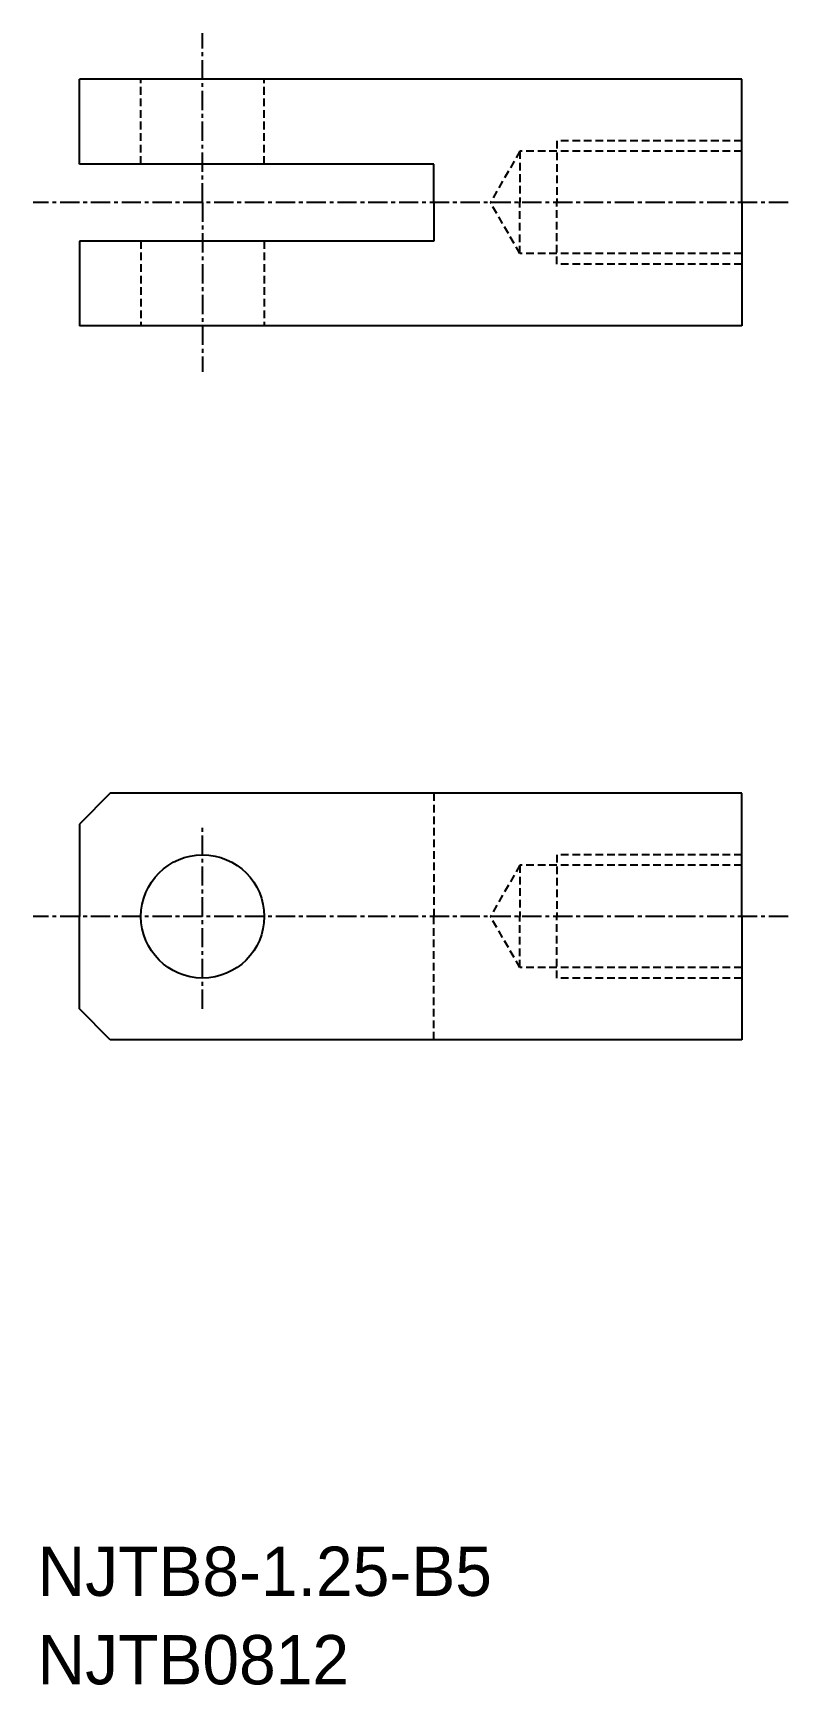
# Model space of a CAD drawing. Extents: x 29 to 78, y 305 to 413.
import ezdxf

# ---------------------------------------------------------------- set-up
doc = ezdxf.new("R2010")
doc.units = 0
doc.linetypes.add('CENTER', pattern=[2, 1.25, -0.25, 0.25, -0.25])
doc.linetypes.add('DASHED', pattern=[0.75, 0.5, -0.25])
doc.layers.get('0').update_dxf_attribs({"linetype": 'CONTINUOUS'})
doc.layers.add('CENTER', color=1, linetype='CENTER')

msp = doc.modelspace()

# ---------------------------------------------------------------- linework, layer by layer
at = {"color": 7, "linetype": 'CONTINUOUS'}
for p, q in [((74.66, 409.68), (31.66, 409.68)), ((31.66, 404.18), (31.66, 409.68)), ((74.66, 401.68), (74.66, 409.68)), ((54.66, 404.18), (31.66, 404.18)), ((54.66, 401.68), (54.66, 399.18)), ((74.66, 401.68), (74.66, 393.68)), ((54.66, 399.18), (31.66, 399.18)), ((31.66, 399.18), (31.66, 393.68)), ((74.66, 393.68), (31.66, 393.68)), ((33.66, 363.33), (31.66, 361.33)), ((74.66, 363.33), (33.66, 363.33)), ((74.66, 355.33), (74.66, 363.33)), ((31.66, 361.33), (31.66, 355.33)), ((31.66, 349.33), (31.66, 355.33)), ((74.66, 355.33), (74.66, 347.33)), ((33.66, 347.33), (31.66, 349.33)), ((74.66, 347.33), (33.66, 347.33))]:
    msp.add_line(p, q, dxfattribs=at)
at = {"color": 3, "linetype": 'DASHED'}
for p, q in [((35.66, 404.18), (35.66, 409.68)), ((43.66, 404.18), (43.66, 409.68)), ((74.66, 405.68), (62.66, 405.68)), ((62.66, 405.68), (62.66, 401.68)), ((60.26, 405.01), (58.34, 401.68)), ((74.66, 405.01), (60.26, 405.01)), ((60.26, 405.01), (60.26, 401.68)), ((60.26, 398.36), (58.34, 401.68)), ((60.26, 398.36), (60.26, 401.68)), ((62.66, 397.68), (62.66, 401.68)), ((35.66, 399.18), (35.66, 393.68)), ((43.66, 399.18), (43.66, 393.68)), ((74.66, 398.36), (60.26, 398.36)), ((74.66, 397.68), (62.66, 397.68)), ((54.66, 363.33), (54.66, 355.33)), ((74.66, 359.33), (62.66, 359.33)), ((62.66, 359.33), (62.66, 355.33)), ((60.26, 358.66), (58.34, 355.33)), ((74.66, 358.66), (60.26, 358.66)), ((60.26, 358.66), (60.26, 355.33)), ((54.66, 347.33), (54.66, 355.33)), ((60.26, 352.01), (58.34, 355.33)), ((60.26, 352.01), (60.26, 355.33)), ((62.66, 351.33), (62.66, 355.33)), ((74.66, 352.01), (60.26, 352.01)), ((74.66, 351.33), (62.66, 351.33))]:
    msp.add_line(p, q, dxfattribs=at)
msp.add_line((54.66, 401.68), (54.66, 404.18))
at = {"color": 7, "linetype": 'CONTINUOUS'}
msp.add_circle((39.66, 355.33), 4, dxfattribs=at)
at = {"layer": 'CENTER', "color": 1, "linetype": 'CENTER'}
for p, q in [((39.66, 401.68), (39.66, 412.68)), ((77.66, 401.68), (28.66, 401.68)), ((39.66, 401.68), (39.66, 390.68)), ((39.66, 349.33), (39.66, 361.33)), ((77.66, 355.33), (28.66, 355.33))]:
    msp.add_line(p, q, dxfattribs=at)

# ---------------------------------------------------------------- texts
at = {"color": 7, "linetype": 'CONTINUOUS'}
for s, p in [('NJTB8-1.25-B5', (28.95, 311.22)), ('NJTB0812', (28.95, 305.48))]:
    msp.add_text(s, height=3.2, dxfattribs=at).set_placement(p)

doc.saveas('drawing.dxf')
